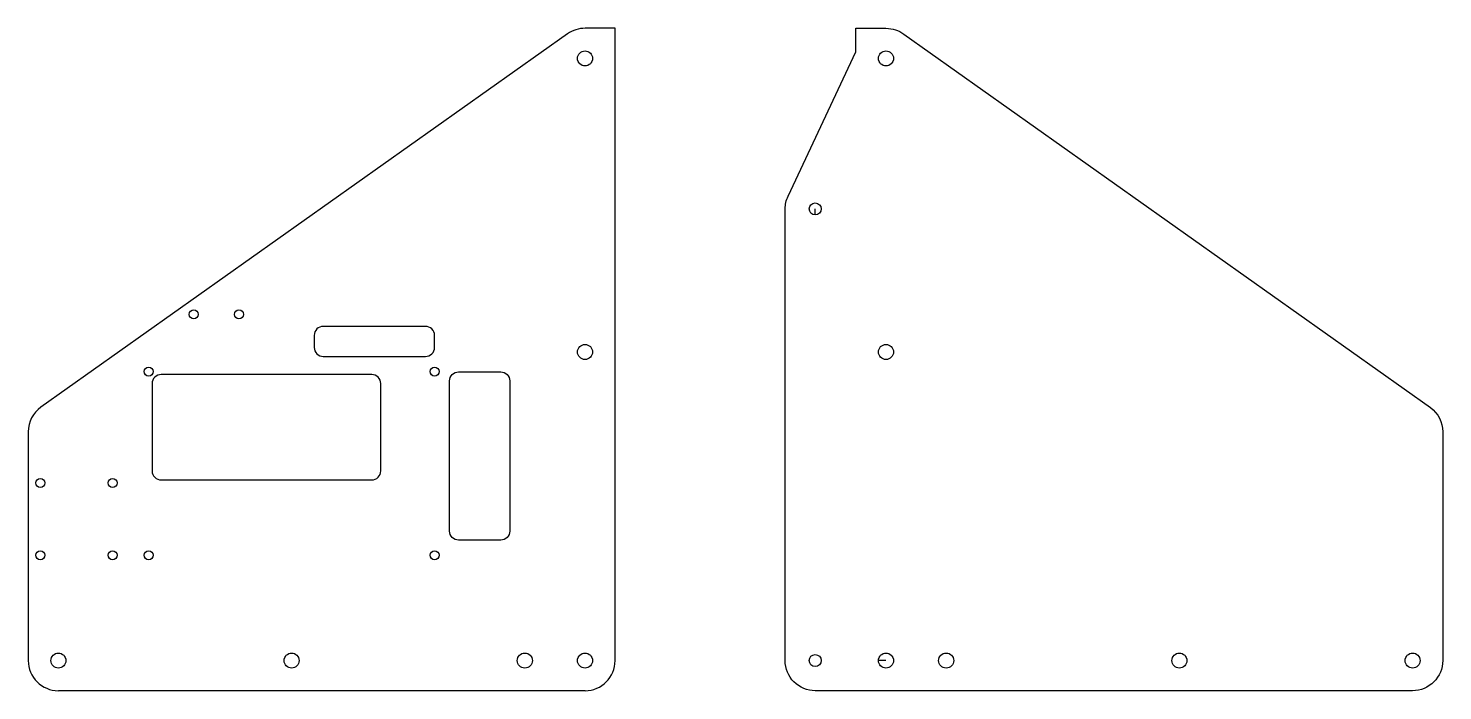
# Model space of a CAD drawing. Header units: millimetres. Extents: x -185 to 285, y -10 to 210.
import ezdxf

# ---------------------------------------------------------------- set-up
doc = ezdxf.new("R2010")
doc.units = ezdxf.units.MM
doc.layers.get('0').update_dxf_attribs({"linetype": 'CONTINUOUS'})

msp = doc.modelspace()

# ---------------------------------------------------------------- linework, layer by layer
for p, q in [((-5.78, 208.16), (-180.78, 84.16)), ((10, 210), (0, 210)), ((10, 200), (10, 210)), ((10, 0), (10, 200)), ((76.5, 148), (76.5, 150)), ((-185, 76), (-185, 0)), ((100, 0), (97.5, 0)), ((0, -10), (-175, -10))]:
    msp.add_line(p, q)
for points in [[(100, 210, -0.160008), (105.93, 208.05), (280.93, 84.05, -0.238254), (285, 76), (285, 0, -0.414214), (275, -10), (100, -10), (76.5, -10, -0.414214), (66.5, 0), (66.5, 150, -0.110284), (67.45, 154.25), (90, 202.23), (90, 210)], [(-87, 101.01), (-53, 101.01, 0.414214), (-50, 104.01), (-50, 108.01, 0.414214), (-53, 111.01), (-87, 111.01, 0.414214), (-90, 108.01), (-90, 104.01, 0.414214)], [(-70.85, 95), (-140.85, 95, 0.414214), (-143.85, 92), (-143.85, 63, 0.414214), (-140.85, 60), (-70.85, 60, 0.414214), (-67.85, 63), (-67.85, 92, 0.414214)], [(-28, 40), (-42, 40, -0.414214), (-45, 43), (-45, 92.86, -0.414214), (-42, 95.86), (-28, 95.86, -0.414214), (-25, 92.86), (-25, 43, -0.414214)]]:
    msp.add_lwpolyline(points, format="xyb", close=True)
for centre, radius in [((0, 200), 2.5), ((100, 200), 2.5), ((76.5, 150), 2), ((-130, 115), 1.5), ((-115, 115), 1.5), ((0, 102.5), 2.5), ((100, 102.5), 2.5), ((-145, 96), 1.5), ((-50, 96), 1.5), ((-181, 59), 1.5), ((-157, 59), 1.5), ((-181, 35), 1.5), ((-157, 35), 1.5), ((-145, 35), 1.5), ((-50, 35), 1.5), ((-175, 0), 2.5), ((-97.5, 0), 2.5), ((-20, 0), 2.5), ((0, 0), 2.5), ((76.5, 0), 2), ((100, 0), 2.5), ((120, 0), 2.5), ((197.5, 0), 2.5), ((275, 0), 2.5)]:
    msp.add_circle(centre, radius)
for centre, start, end in [((0, 200), 90, 125.3203), ((-175, 76), 125.3203, 180), ((-175, 0), 180, 270), ((0, 0), -90, 0)]:
    msp.add_arc(centre, 10, start, end)

doc.saveas('drawing.dxf')
